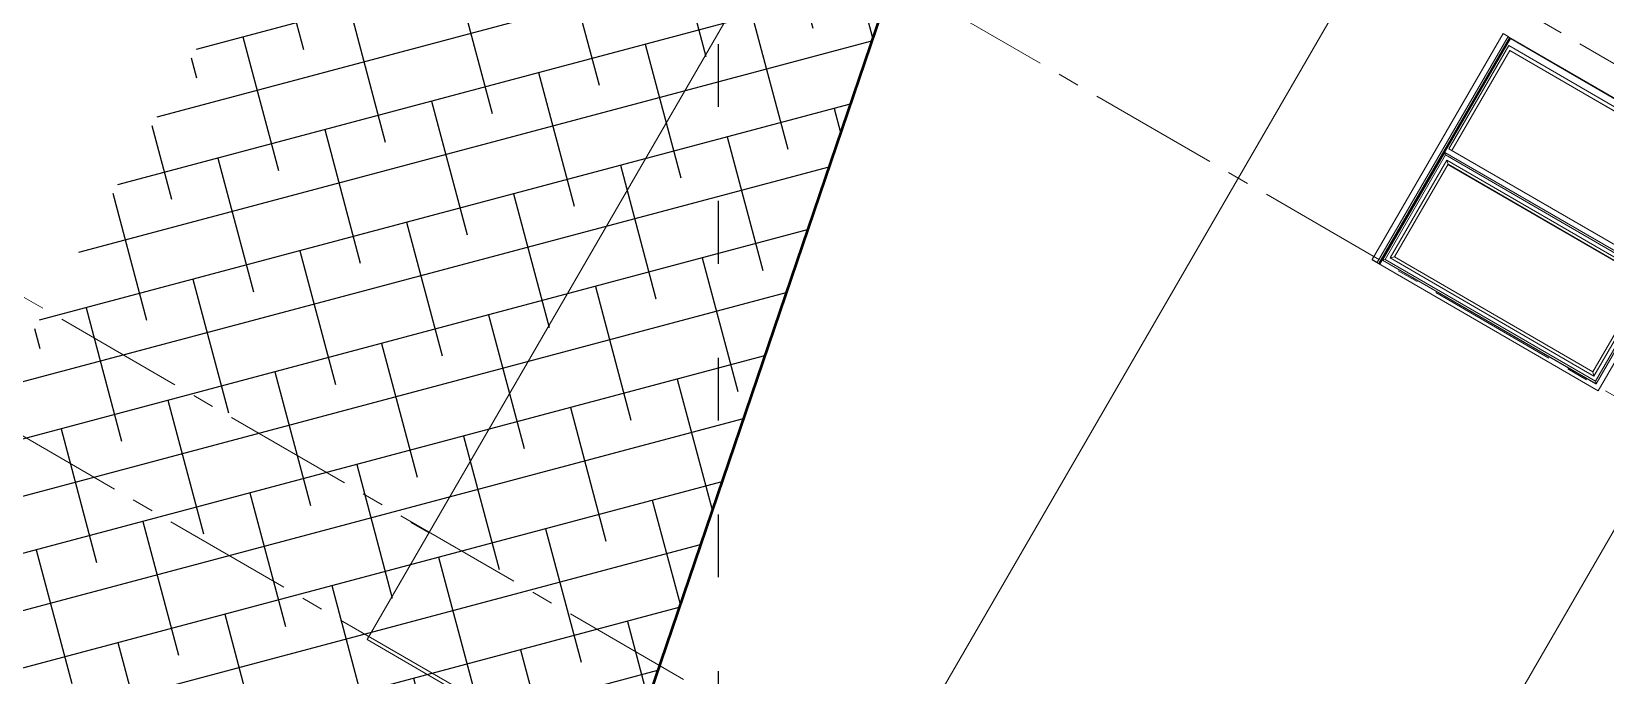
# Model space of a CAD drawing. Header units: millimetres. Extents: x 1373 to 40779, y 1939 to 6439.
# Drawn here: x 4244.8 to 4470.7, y 2660.8 to 2753.3 of the extents above; entities that cross this region are included whole.
import ezdxf

# ---------------------------------------------------------------- set-up
doc = ezdxf.new("R2010")
doc.units = ezdxf.units.MM
for name, pattern in [('ACAD_ISO03W100', [30, 12, -18]), ('DASHDOTX2', [50.8, 25.4, -12.7, 0, -12.7]), ('IMPORT-CENTER2', [112.5, 75, -12.5, 12.5, -12.5])]:
    doc.linetypes.add(name, pattern=pattern)
for name, color, linetype, lineweight in [('A-DETL', 6, 'Continuous', 30), ('A-FLOR', 192, 'Continuous', 30), ('A-GLAZ', 151, 'Continuous', 18), ('A-WALL', 20, 'Continuous', 9), ('HESAPLAMALAR', 2, 'Continuous', 30), ('kest', 4, 'DASHDOTX2', 50), ('S-GRID', 252, 'IMPORT-CENTER2', 5)]:
    doc.layers.add(name, color=color, linetype=linetype, lineweight=lineweight)

# ---------------------------------------------------------------- blocks, each defined once
blk = doc.blocks.new('A$Cc8751f80')
at = {"linetype": 'ACAD_ISO03W100', "ltscale": 3, "elevation": 20236.31}
blk.add_lwpolyline([(4428.69, 0), (0, 0), (0, 4561.66), (4428.69, 4561.66)], close=True, dxfattribs=at)
blk = doc.blocks.new('A$C1f4491a2')
at = {"layer": 'A-DETL', "lineweight": 25}
h = blk.add_hatch(dxfattribs=at)
h.set_pattern_fill('ANSI38', color=8, scale=10)
h.set_pattern_definition([(45, (-33470.303, -2688.517), (-22.45064, 22.45064), []), (135, (-33470.303, -2688.517), (-67.35192, 22.45064), [79.375, -47.625])])
h.paths.add_polyline_path([(0, 837.24), (0, 332.43), (3291.48, 332.43), (3291.48, 887.24), (1521.58, 887.24), (1521.58, 587.24), (270.32, 837.24)])
at = {"layer": 'A-FLOR', "color": 1, "lineweight": 20}
for p, q in [((1429.73, 1175.24), (532.41, 1175.24)), ((757.45, 587.24), (757.45, 575.24))]:
    blk.add_line(p, q, dxfattribs=at)
at = {"layer": 'A-GLAZ'}
for p, q in [((1167.4, 1124.24), (1167.37, 1124.24)), ((1167.37, 1124.24), (1167.37, 982.54)), ((1167.4, 982.54), (1167.4, 1124.24)), ((1168.5, 1123.16), (1167.4, 1124.24)), ((1167.4, 1124.24), (1238.83, 1124.24)), ((1168.5, 983.62), (1168.5, 1123.16)), ((1237.78, 1123.16), (1168.5, 1123.16)), ((1172.39, 1119.24), (1170.68, 1120.99)), ((1170.68, 1120.99), (1170.68, 985.8)), ((1235.6, 1120.99), (1170.68, 1120.99)), ((1235.6, 985.8), (1235.6, 1120.99)), ((1237.78, 1123.16), (1237.78, 983.62)), ((1238.83, 1124.24), (1238.83, 982.54)), ((1241.8, 983.54), (1241.8, 1123.24)), ((1308.06, 985.54), (1308.06, 1121.24)), ((1308.24, 1121.24), (1308.24, 985.54)), ((1310.24, 1123.24), (1310.24, 983.54)), ((1310.24, 983.54), (1310.24, 1123.24)), ((1314.23, 1127.24), (1314.23, 982.34)), ((1172.39, 1119.24), (1172.39, 987.54)), ((1233.84, 1119.24), (1172.39, 1119.24)), ((1233.76, 1119.24), (1233.76, 987.54)), ((1233.84, 987.54), (1233.84, 1119.24)), ((1172.39, 987.54), (1170.68, 985.8)), ((1170.68, 985.8), (1235.6, 985.8)), ((1172.39, 987.54), (1233.84, 987.54)), ((1233.84, 987.54), (1235.6, 985.8)), ((1308.24, 985.54), (1241.8, 985.54)), ((1241.8, 985.54), (1241.8, 983.54)), ((1164.59, 982.34), (1314.23, 982.34)), ((1314.3, 982.21), (1164.59, 982.21)), ((1314.3, 981.72), (1164.59, 981.72)), ((1164.76, 980.62), (1164.59, 981.19)), ((1164.59, 977.24), (1164.76, 977.24)), ((1164.76, 977.24), (1164.76, 980.62)), ((1314.62, 980.62), (1164.76, 980.62)), ((1314.62, 977.24), (1164.76, 977.24)), ((1167.4, 982.54), (1167.37, 982.54)), ((1168.5, 983.62), (1167.4, 982.54)), ((1238.83, 982.54), (1167.4, 982.54)), ((1237.78, 983.62), (1168.5, 983.62)), ((1237.78, 983.62), (1238.83, 982.54)), ((1310.24, 983.54), (1241.8, 983.54)), ((1241.8, 983.54), (1310.24, 983.54)), ((1314.23, 982.34), (1314.3, 982.21)), ((1314.3, 982.21), (1314.3, 981.72)), ((1314.3, 981.72), (1314.62, 980.62)), ((1314.62, 980.62), (1314.62, 977.24))]:
    blk.add_line(p, q, dxfattribs=at)
at = {"layer": 'A-WALL'}
for p, q in [((686.58, 1175.24), (686.58, 587.24)), ((1164.59, 977.24), (1164.59, 1127.24)), ((1164.59, 1127.24), (1314.45, 1127.24)), ((1314.45, 1127.24), (1314.45, 981.19)), ((3108.69, 887.24), (686.58, 887.24)), ((686.58, 587.24), (3108.69, 587.24))]:
    blk.add_line(p, q, dxfattribs=at)
at = {"layer": 'kest', "color": 3, "linetype": 'ByBlock'}
blk.add_line((1521.58, 587.24), (271.58, 837.24), dxfattribs=at)
at = {"layer": 'S-GRID', "lineweight": 18}
for p, q in [((688.67, 5.9), (688.67, 2914.48)), ((757.89, 5.9), (757.89, 2914.48)), ((1166.65, 5.9), (1166.65, 2914.48)), ((1331.65, 5.9), (1331.65, 2914.48))]:
    blk.add_line(p, q, dxfattribs=at)

msp = doc.modelspace()

# ---------------------------------------------------------------- block references
at = {"color": 4, "xscale": 0.25, "yscale": 0.25, "zscale": 0.25}
msp.add_blockref('A$Cc8751f80', (3236.17, 2578.53), dxfattribs=at)
at = {"layer": 'HESAPLAMALAR', "color": 4, "xscale": -0.25, "yscale": 0.25, "zscale": 0.25, "rotation": 239.9151996206696}
msp.add_blockref('A$C1f4491a2', (4079.85, 2591.06), dxfattribs=at)

doc.saveas('drawing.dxf')
